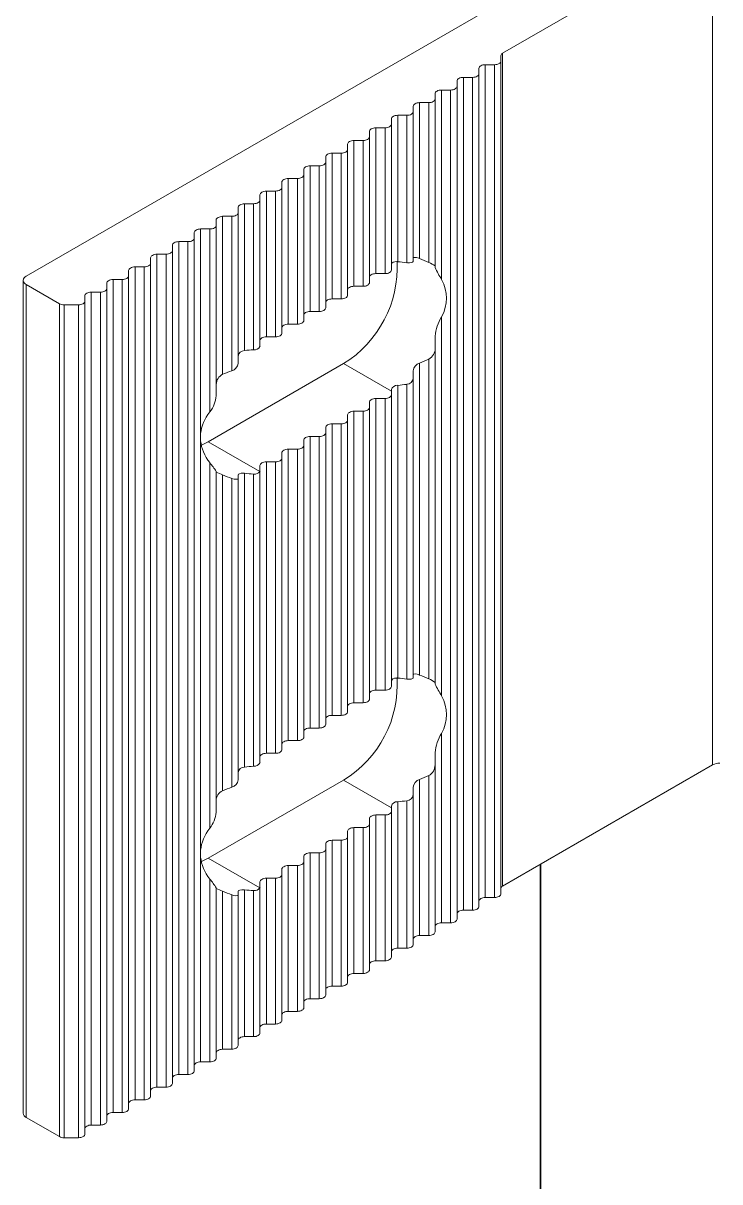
# Model space of a CAD drawing. Header units: millimetres. Extents: x 39 to 459, y 26 to 647.
# Drawn here: x 179.555 to 180.374, y 228.572 to 229.936 of the extents above; entities that cross this region are included whole.
import ezdxf

# ---------------------------------------------------------------- set-up
doc = ezdxf.new("R2010")
doc.units = ezdxf.units.MM
doc.layers.add('ANTET', color=7, linetype='Continuous')

# ---------------------------------------------------------------- blocks, each defined once
blk = doc.blocks.new('Kayıt Montajı')
at = {"color": 7, "linetype": 'Continuous', "lineweight": 15}
for p, q in [((11315.8902, 2112.3038), (11315.1279, 2111.8638)), ((11315.9355, 2112.2688), (11315.6885, 2112.1262)), ((11315.9355, 2112.2688), (11315.9355, 2111.2889)), ((11315.6864, 2112.1169), (11315.6864, 2112.1231)), ((11315.6885, 2112.1262), (11315.6885, 2111.1463)), ((11315.6681, 2112.1126), (11315.6789, 2112.1126)), ((11315.6681, 2112.1126), (11315.6681, 2111.1327)), ((11315.6789, 2112.1126), (11315.6789, 2111.1327)), ((11315.6864, 2112.1169), (11315.6864, 2111.1371)), ((11315.6423, 2112.0977), (11315.6531, 2112.0977)), ((11315.6423, 2112.0977), (11315.6423, 2111.1179)), ((11315.6531, 2112.0977), (11315.6531, 2111.1179)), ((11315.6606, 2112.102), (11315.6606, 2112.1083)), ((11315.6606, 2112.102), (11315.6606, 2111.1222)), ((11315.6166, 2112.0828), (11315.6273, 2112.0828)), ((11315.6166, 2112.0828), (11315.6166, 2111.86)), ((11315.6273, 2112.0828), (11315.6273, 2111.103)), ((11315.6348, 2112.0872), (11315.6348, 2112.0934)), ((11315.6348, 2112.0872), (11315.6348, 2111.1073)), ((11315.6091, 2112.0723), (11315.6091, 2112.0785)), ((11315.6091, 2112.0723), (11315.6091, 2111.8758)), ((11315.5833, 2112.0574), (11315.5833, 2112.0636)), ((11315.5833, 2112.0574), (11315.5833, 2111.8814)), ((11315.5908, 2112.068), (11315.6016, 2112.068)), ((11315.5908, 2112.068), (11315.5908, 2111.8844)), ((11315.6016, 2112.068), (11315.6016, 2111.8799)), ((11315.5576, 2112.0426), (11315.5576, 2112.0488)), ((11315.5576, 2112.0426), (11315.5576, 2111.8711)), ((11315.5651, 2112.0531), (11315.5758, 2112.0531)), ((11315.5651, 2112.0531), (11315.5651, 2111.8809)), ((11315.5758, 2112.0531), (11315.5758, 2111.8797)), ((11315.5318, 2112.0277), (11315.5318, 2112.0339)), ((11315.5318, 2112.0277), (11315.5318, 2111.8562)), ((11315.5393, 2112.0382), (11315.5501, 2112.0382)), ((11315.5393, 2112.0382), (11315.5393, 2111.8668)), ((11315.5501, 2112.0382), (11315.5501, 2111.8668)), ((11315.506, 2112.0128), (11315.506, 2112.019)), ((11315.5135, 2112.0234), (11315.5243, 2112.0234)), ((11315.5135, 2112.0234), (11315.5135, 2111.8519)), ((11315.5243, 2112.0234), (11315.5243, 2111.8519)), ((11315.4803, 2111.998), (11315.4803, 2112.0042)), ((11315.4878, 2112.0085), (11315.4985, 2112.0085)), ((11315.4878, 2112.0085), (11315.4878, 2111.837)), ((11315.4985, 2112.0085), (11315.4985, 2111.837)), ((11315.506, 2112.0128), (11315.506, 2111.8414)), ((11315.4545, 2111.9831), (11315.4545, 2111.9893)), ((11315.462, 2111.9936), (11315.4728, 2111.9936)), ((11315.462, 2111.9936), (11315.462, 2111.8222)), ((11315.4728, 2111.9936), (11315.4728, 2111.8222)), ((11315.4803, 2111.998), (11315.4803, 2111.8265)), ((11315.4288, 2111.9682), (11315.4288, 2111.9744)), ((11315.4363, 2111.9788), (11315.447, 2111.9788)), ((11315.4363, 2111.9788), (11315.4363, 2111.8073)), ((11315.447, 2111.9788), (11315.447, 2111.8073)), ((11315.4545, 2111.9831), (11315.4545, 2111.8116)), ((11315.403, 2111.9534), (11315.403, 2111.9596)), ((11315.4105, 2111.9639), (11315.4213, 2111.9639)), ((11315.4105, 2111.9639), (11315.4105, 2111.7924)), ((11315.4213, 2111.9639), (11315.4213, 2111.7924)), ((11315.4288, 2111.9682), (11315.4288, 2111.7967)), ((11315.3848, 2111.949), (11315.3955, 2111.949)), ((11315.3848, 2111.949), (11315.3848, 2111.7762)), ((11315.3955, 2111.949), (11315.3955, 2111.7771)), ((11315.403, 2111.9534), (11315.403, 2111.7819)), ((11315.359, 2111.9342), (11315.3698, 2111.9342)), ((11315.359, 2111.9342), (11315.359, 2111.7483)), ((11315.3698, 2111.9342), (11315.3698, 2111.7524)), ((11315.3773, 2111.9385), (11315.3773, 2111.9447)), ((11315.3773, 2111.9385), (11315.3773, 2111.7611)), ((11315.3332, 2111.9193), (11315.344, 2111.9193)), ((11315.3332, 2111.9193), (11315.3332, 2111.6785)), ((11315.344, 2111.9193), (11315.344, 2111.7042)), ((11315.3515, 2111.9236), (11315.3515, 2111.9298)), ((11315.3515, 2111.9236), (11315.3515, 2111.7231)), ((11315.3257, 2111.9087), (11315.3257, 2111.915)), ((11315.3257, 2111.9087), (11315.3257, 2110.9289)), ((11315.3, 2111.8939), (11315.3, 2111.9001)), ((11315.3, 2111.8939), (11315.3, 2110.914)), ((11315.3075, 2111.9044), (11315.3182, 2111.9044)), ((11315.3075, 2111.9044), (11315.3075, 2110.9246)), ((11315.3182, 2111.9044), (11315.3182, 2110.9246)), ((11315.2742, 2111.879), (11315.2742, 2111.8852)), ((11315.2742, 2111.879), (11315.2742, 2110.8992)), ((11315.2817, 2111.8895), (11315.2925, 2111.8895)), ((11315.2817, 2111.8895), (11315.2817, 2110.9097)), ((11315.2925, 2111.8895), (11315.2925, 2110.9097)), ((11315.2485, 2111.8641), (11315.2485, 2111.8703)), ((11315.2485, 2111.8641), (11315.2485, 2110.8843)), ((11315.256, 2111.8747), (11315.2667, 2111.8747)), ((11315.256, 2111.8747), (11315.256, 2110.8948)), ((11315.2667, 2111.8747), (11315.2667, 2110.8948)), ((11315.5501, 2111.8668), (11315.5393, 2111.8668)), ((11315.6091, 2111.8758), (11315.6091, 2111.8739)), ((11315.1244, 2111.8589), (11315.1244, 2110.879)), ((11315.1279, 2111.854), (11315.1672, 2111.8313)), ((11315.1279, 2111.854), (11315.1279, 2110.8741)), ((11315.2227, 2111.8493), (11315.2227, 2111.8555)), ((11315.2302, 2111.8598), (11315.241, 2111.8598)), ((11315.2302, 2111.8598), (11315.2302, 2110.88)), ((11315.241, 2111.8598), (11315.241, 2110.88)), ((11315.5243, 2111.8519), (11315.5135, 2111.8519)), ((11315.197, 2111.8344), (11315.197, 2111.8406)), ((11315.2045, 2111.8449), (11315.2152, 2111.8449)), ((11315.2045, 2111.8449), (11315.2045, 2110.8651)), ((11315.2152, 2111.8449), (11315.2152, 2110.8651)), ((11315.2227, 2111.8493), (11315.2227, 2110.8694)), ((11315.4985, 2111.837), (11315.4878, 2111.837)), ((11315.1672, 2111.8313), (11315.1672, 2110.8515)), ((11315.1725, 2111.8301), (11315.1895, 2111.8301)), ((11315.1725, 2111.8301), (11315.1725, 2110.8502)), ((11315.1895, 2111.8301), (11315.1895, 2110.8502)), ((11315.197, 2111.8344), (11315.197, 2110.8545)), ((11315.4728, 2111.8222), (11315.462, 2111.8222)), ((11315.6166, 2111.8158), (11315.6166, 2111.37)), ((11315.447, 2111.8073), (11315.4363, 2111.8073)), ((11315.4213, 2111.7924), (11315.4105, 2111.7924)), ((11315.6091, 2111.7932), (11315.6091, 2111.7789)), ((11315.6091, 2111.7789), (11315.6091, 2111.3859)), ((11315.5013, 2111.7609), (11315.3422, 2111.669)), ((11315.5576, 2111.7284), (11315.5013, 2111.7609)), ((11315.5908, 2111.7616), (11315.5908, 2111.3945)), ((11315.6016, 2111.7662), (11315.6016, 2111.3899)), ((11315.5833, 2111.7435), (11315.5833, 2111.3915)), ((11315.5576, 2111.7304), (11315.5576, 2111.7284)), ((11315.5576, 2111.7284), (11315.5576, 2111.7241)), ((11315.5651, 2111.7354), (11315.5651, 2111.3909)), ((11315.5758, 2111.7366), (11315.5758, 2111.3898)), ((11315.5318, 2111.7155), (11315.5318, 2111.7092)), ((11315.5501, 2111.7198), (11315.5393, 2111.7198)), ((11315.5393, 2111.7198), (11315.5393, 2111.3768)), ((11315.5501, 2111.7198), (11315.5501, 2111.3768)), ((11315.5576, 2111.7241), (11315.5576, 2111.3812)), ((11315.506, 2111.7006), (11315.506, 2111.6944)), ((11315.5243, 2111.7049), (11315.5135, 2111.7049)), ((11315.5135, 2111.7049), (11315.5135, 2111.362)), ((11315.5243, 2111.7049), (11315.5243, 2111.362)), ((11315.5318, 2111.7092), (11315.5318, 2111.3663)), ((11315.4985, 2111.69), (11315.4878, 2111.69)), ((11315.4878, 2111.69), (11315.4878, 2111.3471)), ((11315.4985, 2111.69), (11315.4985, 2111.3471)), ((11315.506, 2111.6944), (11315.506, 2111.3514)), ((11315.4728, 2111.6752), (11315.462, 2111.6752)), ((11315.462, 2111.6752), (11315.462, 2111.3322)), ((11315.4728, 2111.6752), (11315.4728, 2111.3322)), ((11315.4803, 2111.6857), (11315.4803, 2111.6795)), ((11315.4803, 2111.6795), (11315.4803, 2111.3366)), ((11315.3332, 2111.6701), (11315.3332, 2111.1886)), ((11315.3422, 2111.669), (11315.3341, 2111.6649)), ((11315.4029, 2111.634), (11315.3422, 2111.669)), ((11315.447, 2111.6603), (11315.4363, 2111.6603)), ((11315.4363, 2111.6603), (11315.4363, 2111.3174)), ((11315.447, 2111.6603), (11315.447, 2111.3174)), ((11315.4545, 2111.6708), (11315.4545, 2111.6646)), ((11315.4545, 2111.6646), (11315.4545, 2111.3217)), ((11315.4288, 2111.656), (11315.4288, 2111.6498)), ((11315.4288, 2111.6498), (11315.4288, 2111.3068)), ((11315.344, 2111.6445), (11315.344, 2111.2142)), ((11315.3515, 2111.6342), (11315.3515, 2111.2332)), ((11315.403, 2111.6411), (11315.403, 2111.6349)), ((11315.403, 2111.6349), (11315.403, 2111.292)), ((11315.4213, 2111.6454), (11315.4105, 2111.6454)), ((11315.4105, 2111.6454), (11315.4105, 2111.3025)), ((11315.4213, 2111.6454), (11315.4213, 2111.3025)), ((11315.359, 2111.63), (11315.359, 2111.2584)), ((11315.3698, 2111.6259), (11315.3698, 2111.2625)), ((11315.3773, 2111.6298), (11315.3773, 2111.6259)), ((11315.3773, 2111.6259), (11315.3773, 2111.2712)), ((11315.3848, 2111.6319), (11315.3848, 2111.2863)), ((11315.3955, 2111.631), (11315.3955, 2111.2872)), ((11315.5501, 2111.3768), (11315.5393, 2111.3768)), ((11315.6091, 2111.384), (11315.6091, 2111.3859)), ((11315.5243, 2111.362), (11315.5135, 2111.362)), ((11315.4985, 2111.3471), (11315.4878, 2111.3471)), ((11315.4728, 2111.3322), (11315.462, 2111.3322)), ((11315.6166, 2111.3259), (11315.6166, 2111.103)), ((11315.447, 2111.3174), (11315.4363, 2111.3174)), ((11315.4213, 2111.3025), (11315.4105, 2111.3025)), ((11315.6091, 2111.2889), (11315.6091, 2111.3033)), ((11315.6091, 2111.2889), (11315.6091, 2111.0925)), ((11315.9355, 2111.2889), (11315.6885, 2111.1463)), ((11315.5013, 2111.2709), (11315.3422, 2111.1791)), ((11315.5576, 2111.2385), (11315.5013, 2111.2709)), ((11315.5908, 2111.2717), (11315.5908, 2111.0881)), ((11315.6016, 2111.2762), (11315.6016, 2111.0881)), ((11315.5833, 2111.2536), (11315.5833, 2111.0776)), ((11315.5576, 2111.2385), (11315.5576, 2111.2404)), ((11315.5576, 2111.2385), (11315.5576, 2111.2342)), ((11315.5651, 2111.2455), (11315.5651, 2111.0733)), ((11315.5758, 2111.2467), (11315.5758, 2111.0733)), ((11315.5318, 2111.2255), (11315.5318, 2111.2193)), ((11315.5501, 2111.2299), (11315.5393, 2111.2299)), ((11315.5393, 2111.2299), (11315.5393, 2111.0584)), ((11315.5501, 2111.2299), (11315.5501, 2111.0584)), ((11315.5576, 2111.2342), (11315.5576, 2111.0627)), ((11315.506, 2111.2107), (11315.506, 2111.2045)), ((11315.5243, 2111.215), (11315.5135, 2111.215)), ((11315.5135, 2111.215), (11315.5135, 2111.0435)), ((11315.5243, 2111.215), (11315.5243, 2111.0435)), ((11315.5318, 2111.2193), (11315.5318, 2111.0478)), ((11315.4985, 2111.2001), (11315.4878, 2111.2001)), ((11315.4878, 2111.2001), (11315.4878, 2111.0286)), ((11315.4985, 2111.2001), (11315.4985, 2111.0286)), ((11315.506, 2111.2045), (11315.506, 2111.033)), ((11315.4728, 2111.1853), (11315.462, 2111.1853)), ((11315.462, 2111.1853), (11315.462, 2111.0138)), ((11315.4728, 2111.1853), (11315.4728, 2111.0138)), ((11315.4803, 2111.1958), (11315.4803, 2111.1896)), ((11315.4803, 2111.1896), (11315.4803, 2111.0181)), ((11315.3332, 2111.1802), (11315.3332, 2110.9394)), ((11315.3341, 2111.175), (11315.3422, 2111.1791)), ((11315.4029, 2111.1441), (11315.3422, 2111.1791)), ((11315.447, 2111.1704), (11315.4363, 2111.1704)), ((11315.4363, 2111.1704), (11315.4363, 2110.9989)), ((11315.447, 2111.1704), (11315.447, 2110.9989)), ((11315.4545, 2111.1809), (11315.4545, 2111.1747)), ((11315.4545, 2111.1747), (11315.4545, 2111.0032)), ((11315.7334, 2091.3915), (11315.7334, 2111.1722)), ((11315.4213, 2111.1555), (11315.4105, 2111.1555)), ((11315.4105, 2111.1555), (11315.4105, 2110.984)), ((11315.4213, 2111.1555), (11315.4213, 2110.984)), ((11315.4288, 2111.1661), (11315.4288, 2111.1598)), ((11315.4288, 2111.1598), (11315.4288, 2110.9884)), ((11315.344, 2111.1546), (11315.344, 2110.9394)), ((11315.3515, 2111.1442), (11315.3515, 2110.9438)), ((11315.3848, 2111.142), (11315.3848, 2110.9692)), ((11315.403, 2111.1512), (11315.403, 2111.145)), ((11315.403, 2111.145), (11315.403, 2110.9735)), ((11315.359, 2111.1401), (11315.359, 2110.9543)), ((11315.3698, 2111.136), (11315.3698, 2110.9543)), ((11315.3773, 2111.136), (11315.3773, 2111.1399)), ((11315.3773, 2111.136), (11315.3773, 2110.9586)), ((11315.3955, 2111.141), (11315.3955, 2110.9692)), ((11315.6681, 2111.1327), (11315.6789, 2111.1327)), ((11315.6423, 2111.1179), (11315.6531, 2111.1179)), ((11315.6166, 2111.103), (11315.6273, 2111.103)), ((11315.5908, 2111.0881), (11315.6016, 2111.0881)), ((11315.5651, 2111.0733), (11315.5758, 2111.0733)), ((11315.5393, 2111.0584), (11315.5501, 2111.0584)), ((11315.5135, 2111.0435), (11315.5243, 2111.0435)), ((11315.4878, 2111.0286), (11315.4985, 2111.0286)), ((11315.462, 2111.0138), (11315.4728, 2111.0138)), ((11315.4363, 2110.9989), (11315.447, 2110.9989)), ((11315.4105, 2110.984), (11315.4213, 2110.984)), ((11315.3848, 2110.9692), (11315.3955, 2110.9692)), ((11315.359, 2110.9543), (11315.3698, 2110.9543)), ((11315.3332, 2110.9394), (11315.344, 2110.9394)), ((11315.3075, 2110.9246), (11315.3182, 2110.9246)), ((11315.2817, 2110.9097), (11315.2925, 2110.9097)), ((11315.256, 2110.8948), (11315.2667, 2110.8948)), ((11315.1279, 2110.8741), (11315.1672, 2110.8515)), ((11315.2302, 2110.88), (11315.241, 2110.88)), ((11315.2045, 2110.8651), (11315.2152, 2110.8651)), ((11315.1725, 2110.8502), (11315.1895, 2110.8502))]:
    blk.add_line(p, q, dxfattribs=at)
at = {"color": 8, "linetype": 'Continuous', "lineweight": 15}
blk.add_line((11315.7325, 2111.1717), (11315.7325, 2091.391), dxfattribs=at)
at = {"color": 7, "linetype": 'Continuous', "lineweight": 15, "flags": 128}
for points in [[(11315.6606, 2112.1083), (11315.6607, 2112.1091), (11315.6612, 2112.1099), (11315.6619, 2112.1107), (11315.6628, 2112.1113), (11315.6639, 2112.1119), (11315.6652, 2112.1123), (11315.6666, 2112.1125), (11315.6681, 2112.1126)], [(11315.6789, 2112.1126), (11315.6803, 2112.1127), (11315.6817, 2112.1129), (11315.683, 2112.1133), (11315.6842, 2112.1139), (11315.6851, 2112.1145), (11315.6858, 2112.1153), (11315.6862, 2112.1161), (11315.6864, 2112.1169)], [(11315.6348, 2112.0934), (11315.635, 2112.0942), (11315.6354, 2112.095), (11315.6361, 2112.0958), (11315.637, 2112.0964), (11315.6382, 2112.097), (11315.6395, 2112.0974), (11315.6409, 2112.0976), (11315.6423, 2112.0977)], [(11315.6531, 2112.0977), (11315.6546, 2112.0978), (11315.656, 2112.098), (11315.6573, 2112.0984), (11315.6584, 2112.099), (11315.6593, 2112.0996), (11315.66, 2112.1004), (11315.6604, 2112.1012), (11315.6606, 2112.102)], [(11315.6091, 2112.0785), (11315.6092, 2112.0794), (11315.6096, 2112.0802), (11315.6103, 2112.0809), (11315.6113, 2112.0816), (11315.6124, 2112.0821), (11315.6137, 2112.0825), (11315.6151, 2112.0828), (11315.6166, 2112.0828)], [(11315.6273, 2112.0828), (11315.6288, 2112.0829), (11315.6302, 2112.0832), (11315.6315, 2112.0836), (11315.6326, 2112.0841), (11315.6336, 2112.0848), (11315.6343, 2112.0855), (11315.6347, 2112.0863), (11315.6348, 2112.0872)], [(11315.6016, 2112.068), (11315.603, 2112.0681), (11315.6044, 2112.0683), (11315.6057, 2112.0687), (11315.6069, 2112.0692), (11315.6078, 2112.0699), (11315.6085, 2112.0707), (11315.6089, 2112.0715), (11315.6091, 2112.0723)], [(11315.5758, 2112.0531), (11315.5773, 2112.0532), (11315.5787, 2112.0534), (11315.58, 2112.0538), (11315.5811, 2112.0544), (11315.5821, 2112.055), (11315.5827, 2112.0558), (11315.5832, 2112.0566), (11315.5833, 2112.0574)], [(11315.5833, 2112.0636), (11315.5835, 2112.0645), (11315.5839, 2112.0653), (11315.5846, 2112.0661), (11315.5855, 2112.0667), (11315.5867, 2112.0672), (11315.588, 2112.0676), (11315.5894, 2112.0679), (11315.5908, 2112.068)], [(11315.5501, 2112.0382), (11315.5515, 2112.0383), (11315.5529, 2112.0386), (11315.5542, 2112.039), (11315.5554, 2112.0395), (11315.5563, 2112.0402), (11315.557, 2112.0409), (11315.5574, 2112.0417), (11315.5576, 2112.0426)], [(11315.5576, 2112.0488), (11315.5577, 2112.0496), (11315.5581, 2112.0504), (11315.5588, 2112.0512), (11315.5598, 2112.0518), (11315.5609, 2112.0524), (11315.5622, 2112.0528), (11315.5636, 2112.053), (11315.5651, 2112.0531)], [(11315.5243, 2112.0234), (11315.5258, 2112.0235), (11315.5272, 2112.0237), (11315.5285, 2112.0241), (11315.5296, 2112.0246), (11315.5305, 2112.0253), (11315.5312, 2112.026), (11315.5317, 2112.0269), (11315.5318, 2112.0277)], [(11315.5318, 2112.0339), (11315.5319, 2112.0348), (11315.5324, 2112.0356), (11315.5331, 2112.0363), (11315.534, 2112.037), (11315.5351, 2112.0375), (11315.5364, 2112.0379), (11315.5378, 2112.0382), (11315.5393, 2112.0382)], [(11315.506, 2112.019), (11315.5062, 2112.0199), (11315.5066, 2112.0207), (11315.5073, 2112.0214), (11315.5082, 2112.0221), (11315.5094, 2112.0226), (11315.5107, 2112.023), (11315.5121, 2112.0233), (11315.5135, 2112.0234)], [(11315.4803, 2112.0042), (11315.4804, 2112.005), (11315.4809, 2112.0058), (11315.4816, 2112.0066), (11315.4825, 2112.0072), (11315.4836, 2112.0078), (11315.4849, 2112.0082), (11315.4863, 2112.0084), (11315.4878, 2112.0085)], [(11315.4985, 2112.0085), (11315.5, 2112.0086), (11315.5014, 2112.0088), (11315.5027, 2112.0092), (11315.5039, 2112.0098), (11315.5048, 2112.0104), (11315.5055, 2112.0112), (11315.5059, 2112.012), (11315.506, 2112.0128)], [(11315.4545, 2111.9893), (11315.4547, 2111.9901), (11315.4551, 2111.991), (11315.4558, 2111.9917), (11315.4567, 2111.9924), (11315.4579, 2111.9929), (11315.4592, 2111.9933), (11315.4606, 2111.9935), (11315.462, 2111.9936)], [(11315.4728, 2111.9936), (11315.4743, 2111.9937), (11315.4757, 2111.994), (11315.477, 2111.9944), (11315.4781, 2111.9949), (11315.479, 2111.9956), (11315.4797, 2111.9963), (11315.4801, 2111.9971), (11315.4803, 2111.998)], [(11315.4288, 2111.9744), (11315.4289, 2111.9753), (11315.4293, 2111.9761), (11315.43, 2111.9768), (11315.431, 2111.9775), (11315.4321, 2111.978), (11315.4334, 2111.9784), (11315.4348, 2111.9787), (11315.4363, 2111.9788)], [(11315.447, 2111.9788), (11315.4485, 2111.9788), (11315.4499, 2111.9791), (11315.4512, 2111.9795), (11315.4523, 2111.98), (11315.4533, 2111.9807), (11315.454, 2111.9814), (11315.4544, 2111.9822), (11315.4545, 2111.9831)], [(11315.403, 2111.9596), (11315.4032, 2111.9604), (11315.4036, 2111.9612), (11315.4043, 2111.962), (11315.4052, 2111.9626), (11315.4064, 2111.9632), (11315.4076, 2111.9636), (11315.4091, 2111.9638), (11315.4105, 2111.9639)], [(11315.4213, 2111.9639), (11315.4227, 2111.964), (11315.4241, 2111.9642), (11315.4254, 2111.9646), (11315.4266, 2111.9652), (11315.4275, 2111.9658), (11315.4282, 2111.9666), (11315.4286, 2111.9674), (11315.4288, 2111.9682)], [(11315.3773, 2111.9447), (11315.3774, 2111.9455), (11315.3778, 2111.9463), (11315.3785, 2111.9471), (11315.3795, 2111.9478), (11315.3806, 2111.9483), (11315.3819, 2111.9487), (11315.3833, 2111.9489), (11315.3848, 2111.949)], [(11315.3955, 2111.949), (11315.397, 2111.9491), (11315.3984, 2111.9494), (11315.3997, 2111.9498), (11315.4008, 2111.9503), (11315.4018, 2111.9509), (11315.4024, 2111.9517), (11315.4029, 2111.9525), (11315.403, 2111.9534)], [(11315.3515, 2111.9298), (11315.3516, 2111.9307), (11315.3521, 2111.9315), (11315.3528, 2111.9322), (11315.3537, 2111.9329), (11315.3548, 2111.9334), (11315.3561, 2111.9338), (11315.3575, 2111.9341), (11315.359, 2111.9342)], [(11315.3698, 2111.9342), (11315.3712, 2111.9342), (11315.3726, 2111.9345), (11315.3739, 2111.9349), (11315.3751, 2111.9354), (11315.376, 2111.9361), (11315.3767, 2111.9368), (11315.3771, 2111.9376), (11315.3773, 2111.9385)], [(11315.3257, 2111.915), (11315.3259, 2111.9158), (11315.3263, 2111.9166), (11315.327, 2111.9174), (11315.3279, 2111.918), (11315.3291, 2111.9186), (11315.3304, 2111.919), (11315.3318, 2111.9192), (11315.3332, 2111.9193)], [(11315.344, 2111.9193), (11315.3455, 2111.9194), (11315.3469, 2111.9196), (11315.3482, 2111.92), (11315.3493, 2111.9206), (11315.3502, 2111.9212), (11315.3509, 2111.922), (11315.3514, 2111.9228), (11315.3515, 2111.9236)], [(11315.3182, 2111.9044), (11315.3197, 2111.9045), (11315.3211, 2111.9047), (11315.3224, 2111.9051), (11315.3236, 2111.9057), (11315.3245, 2111.9063), (11315.3252, 2111.9071), (11315.3256, 2111.9079), (11315.3257, 2111.9087)], [(11315.2925, 2111.8895), (11315.294, 2111.8896), (11315.2954, 2111.8899), (11315.2967, 2111.8903), (11315.2978, 2111.8908), (11315.2987, 2111.8915), (11315.2994, 2111.8922), (11315.2998, 2111.893), (11315.3, 2111.8939)], [(11315.3, 2111.9001), (11315.3001, 2111.9009), (11315.3006, 2111.9017), (11315.3013, 2111.9025), (11315.3022, 2111.9031), (11315.3033, 2111.9037), (11315.3046, 2111.9041), (11315.306, 2111.9043), (11315.3075, 2111.9044)], [(11315.2667, 2111.8747), (11315.2682, 2111.8748), (11315.2696, 2111.875), (11315.2709, 2111.8754), (11315.272, 2111.8759), (11315.273, 2111.8766), (11315.2737, 2111.8773), (11315.2741, 2111.8782), (11315.2742, 2111.879)], [(11315.2742, 2111.8852), (11315.2744, 2111.8861), (11315.2748, 2111.8869), (11315.2755, 2111.8876), (11315.2764, 2111.8883), (11315.2776, 2111.8888), (11315.2789, 2111.8892), (11315.2803, 2111.8895), (11315.2817, 2111.8895)], [(11315.5576, 2111.8773), (11315.5576, 2111.8778), (11315.5583, 2111.8791), (11315.5598, 2111.8801), (11315.5618, 2111.8807), (11315.5642, 2111.8809), (11315.5651, 2111.8809)], [(11315.5758, 2111.8797), (11315.5765, 2111.8796), (11315.5789, 2111.8795), (11315.581, 2111.8798), (11315.5825, 2111.8803), (11315.5833, 2111.8811), (11315.5833, 2111.8814)], [(11315.5833, 2111.885), (11315.5833, 2111.8851), (11315.5838, 2111.8856), (11315.585, 2111.8858), (11315.5871, 2111.8856), (11315.5899, 2111.8848), (11315.5908, 2111.8844)], [(11315.241, 2111.8598), (11315.2424, 2111.8599), (11315.2438, 2111.8601), (11315.2451, 2111.8605), (11315.2463, 2111.8611), (11315.2472, 2111.8617), (11315.2479, 2111.8625), (11315.2483, 2111.8633), (11315.2485, 2111.8641)], [(11315.2485, 2111.8703), (11315.2486, 2111.8712), (11315.249, 2111.872), (11315.2497, 2111.8728), (11315.2507, 2111.8734), (11315.2518, 2111.8739), (11315.2531, 2111.8743), (11315.2545, 2111.8746), (11315.256, 2111.8747)], [(11315.5393, 2111.8668), (11315.5378, 2111.8667), (11315.5364, 2111.8664), (11315.5351, 2111.866), (11315.534, 2111.8655), (11315.5331, 2111.8648), (11315.5324, 2111.8641), (11315.5319, 2111.8633), (11315.5318, 2111.8624)], [(11315.5576, 2111.8711), (11315.5574, 2111.8702), (11315.557, 2111.8694), (11315.5563, 2111.8687), (11315.5554, 2111.868), (11315.5542, 2111.8675), (11315.5529, 2111.8671), (11315.5515, 2111.8668), (11315.5501, 2111.8668)], [(11315.2227, 2111.8555), (11315.2229, 2111.8563), (11315.2233, 2111.8571), (11315.224, 2111.8579), (11315.2249, 2111.8585), (11315.2261, 2111.8591), (11315.2273, 2111.8595), (11315.2288, 2111.8597), (11315.2302, 2111.8598)], [(11315.5135, 2111.8519), (11315.5121, 2111.8518), (11315.5107, 2111.8516), (11315.5094, 2111.8512), (11315.5082, 2111.8506), (11315.5073, 2111.85), (11315.5066, 2111.8492), (11315.5062, 2111.8484), (11315.506, 2111.8476)], [(11315.5318, 2111.8562), (11315.5317, 2111.8554), (11315.5312, 2111.8546), (11315.5305, 2111.8538), (11315.5296, 2111.8532), (11315.5285, 2111.8526), (11315.5272, 2111.8522), (11315.5258, 2111.852), (11315.5243, 2111.8519)], [(11315.197, 2111.8406), (11315.1971, 2111.8415), (11315.1975, 2111.8423), (11315.1982, 2111.843), (11315.1992, 2111.8437), (11315.2003, 2111.8442), (11315.2016, 2111.8446), (11315.203, 2111.8449), (11315.2045, 2111.8449)], [(11315.2152, 2111.8449), (11315.2167, 2111.845), (11315.2181, 2111.8453), (11315.2194, 2111.8457), (11315.2205, 2111.8462), (11315.2215, 2111.8469), (11315.2221, 2111.8476), (11315.2226, 2111.8484), (11315.2227, 2111.8493)], [(11315.4878, 2111.837), (11315.4863, 2111.8369), (11315.4849, 2111.8367), (11315.4836, 2111.8363), (11315.4825, 2111.8358), (11315.4816, 2111.8351), (11315.4809, 2111.8344), (11315.4804, 2111.8335), (11315.4803, 2111.8327)], [(11315.506, 2111.8414), (11315.5059, 2111.8405), (11315.5055, 2111.8397), (11315.5048, 2111.8389), (11315.5039, 2111.8383), (11315.5027, 2111.8378), (11315.5014, 2111.8374), (11315.5, 2111.8371), (11315.4985, 2111.837)], [(11315.1895, 2111.8301), (11315.1909, 2111.8301), (11315.1923, 2111.8304), (11315.1936, 2111.8308), (11315.1948, 2111.8313), (11315.1957, 2111.832), (11315.1964, 2111.8327), (11315.1968, 2111.8336), (11315.197, 2111.8344)], [(11315.4803, 2111.8265), (11315.4801, 2111.8256), (11315.4797, 2111.8248), (11315.479, 2111.8241), (11315.4781, 2111.8234), (11315.477, 2111.8229), (11315.4757, 2111.8225), (11315.4743, 2111.8222), (11315.4728, 2111.8222)], [(11315.4545, 2111.8116), (11315.4544, 2111.8108), (11315.454, 2111.81), (11315.4533, 2111.8092), (11315.4523, 2111.8086), (11315.4512, 2111.808), (11315.4499, 2111.8076), (11315.4485, 2111.8074), (11315.447, 2111.8073)], [(11315.462, 2111.8222), (11315.4606, 2111.8221), (11315.4592, 2111.8218), (11315.4579, 2111.8214), (11315.4567, 2111.8209), (11315.4558, 2111.8202), (11315.4551, 2111.8195), (11315.4547, 2111.8187), (11315.4545, 2111.8178)], [(11315.4288, 2111.7967), (11315.4286, 2111.7959), (11315.4282, 2111.7951), (11315.4275, 2111.7943), (11315.4266, 2111.7937), (11315.4254, 2111.7931), (11315.4241, 2111.7927), (11315.4227, 2111.7925), (11315.4213, 2111.7924)], [(11315.4363, 2111.8073), (11315.4348, 2111.8072), (11315.4334, 2111.807), (11315.4321, 2111.8066), (11315.431, 2111.806), (11315.43, 2111.8054), (11315.4293, 2111.8046), (11315.4289, 2111.8038), (11315.4288, 2111.803)], [(11315.4105, 2111.7924), (11315.4091, 2111.7923), (11315.4076, 2111.7921), (11315.4064, 2111.7917), (11315.4052, 2111.7911), (11315.4043, 2111.7905), (11315.4036, 2111.7897), (11315.4032, 2111.7889), (11315.403, 2111.7881)], [(11315.5833, 2111.7524), (11315.5833, 2111.7494), (11315.5833, 2111.7465), (11315.5833, 2111.7435)], [(11315.5393, 2111.7198), (11315.5378, 2111.7197), (11315.5364, 2111.7195), (11315.5351, 2111.7191), (11315.534, 2111.7185), (11315.5331, 2111.7179), (11315.5324, 2111.7171), (11315.5319, 2111.7163), (11315.5318, 2111.7155)], [(11315.5576, 2111.7241), (11315.5574, 2111.7233), (11315.557, 2111.7225), (11315.5563, 2111.7217), (11315.5554, 2111.7211), (11315.5542, 2111.7205), (11315.5529, 2111.7201), (11315.5515, 2111.7199), (11315.5501, 2111.7198)], [(11315.5135, 2111.7049), (11315.5121, 2111.7048), (11315.5107, 2111.7046), (11315.5094, 2111.7042), (11315.5082, 2111.7036), (11315.5073, 2111.703), (11315.5066, 2111.7022), (11315.5062, 2111.7014), (11315.506, 2111.7006)], [(11315.5318, 2111.7092), (11315.5317, 2111.7084), (11315.5312, 2111.7076), (11315.5305, 2111.7068), (11315.5296, 2111.7062), (11315.5285, 2111.7056), (11315.5272, 2111.7052), (11315.5258, 2111.705), (11315.5243, 2111.7049)], [(11315.4878, 2111.69), (11315.4863, 2111.69), (11315.4849, 2111.6897), (11315.4836, 2111.6893), (11315.4825, 2111.6888), (11315.4816, 2111.6881), (11315.4809, 2111.6874), (11315.4804, 2111.6866), (11315.4803, 2111.6857)], [(11315.506, 2111.6944), (11315.5059, 2111.6935), (11315.5055, 2111.6927), (11315.5048, 2111.692), (11315.5039, 2111.6913), (11315.5027, 2111.6908), (11315.5014, 2111.6904), (11315.5, 2111.6901), (11315.4985, 2111.69)], [(11315.3332, 2111.6701), (11315.3331, 2111.6765), (11315.3332, 2111.6785)], [(11315.462, 2111.6752), (11315.4606, 2111.6751), (11315.4592, 2111.6748), (11315.4579, 2111.6744), (11315.4567, 2111.6739), (11315.4558, 2111.6733), (11315.4551, 2111.6725), (11315.4547, 2111.6717), (11315.4545, 2111.6708)], [(11315.4803, 2111.6795), (11315.4801, 2111.6787), (11315.4797, 2111.6779), (11315.479, 2111.6771), (11315.4781, 2111.6764), (11315.477, 2111.6759), (11315.4757, 2111.6755), (11315.4743, 2111.6753), (11315.4728, 2111.6752)], [(11315.4363, 2111.6603), (11315.4348, 2111.6602), (11315.4334, 2111.66), (11315.4321, 2111.6596), (11315.431, 2111.659), (11315.43, 2111.6584), (11315.4293, 2111.6576), (11315.4289, 2111.6568), (11315.4288, 2111.656)], [(11315.4545, 2111.6646), (11315.4544, 2111.6638), (11315.454, 2111.663), (11315.4533, 2111.6622), (11315.4523, 2111.6616), (11315.4512, 2111.661), (11315.4499, 2111.6606), (11315.4485, 2111.6604), (11315.447, 2111.6603)], [(11315.4288, 2111.6498), (11315.4286, 2111.6489), (11315.4282, 2111.6481), (11315.4275, 2111.6474), (11315.4266, 2111.6467), (11315.4254, 2111.6462), (11315.4241, 2111.6458), (11315.4227, 2111.6455), (11315.4213, 2111.6454)], [(11315.4105, 2111.6454), (11315.4091, 2111.6454), (11315.4076, 2111.6451), (11315.4064, 2111.6447), (11315.4052, 2111.6442), (11315.4043, 2111.6435), (11315.4036, 2111.6428), (11315.4032, 2111.642), (11315.403, 2111.6411)], [(11315.3773, 2111.6259), (11315.3772, 2111.6255), (11315.3764, 2111.625), (11315.3749, 2111.6248), (11315.3726, 2111.6251), (11315.3698, 2111.6259)], [(11315.3848, 2111.6319), (11315.3832, 2111.632), (11315.3809, 2111.6319), (11315.379, 2111.6314), (11315.3777, 2111.6307), (11315.3773, 2111.6298)], [(11315.5651, 2111.3909), (11315.5635, 2111.391), (11315.5611, 2111.3907), (11315.5592, 2111.3899), (11315.558, 2111.3887), (11315.5576, 2111.3874)], [(11315.5833, 2111.3915), (11315.5832, 2111.391), (11315.5824, 2111.3903), (11315.5807, 2111.3898), (11315.5784, 2111.3896), (11315.5759, 2111.3898), (11315.5758, 2111.3898)], [(11315.5908, 2111.3945), (11315.5902, 2111.3947), (11315.5879, 2111.3955), (11315.5856, 2111.3959), (11315.5839, 2111.3957), (11315.5833, 2111.3951), (11315.5833, 2111.3951)], [(11315.5393, 2111.3768), (11315.5378, 2111.3768), (11315.5364, 2111.3765), (11315.5351, 2111.3761), (11315.534, 2111.3756), (11315.5331, 2111.3749), (11315.5324, 2111.3742), (11315.5319, 2111.3734), (11315.5318, 2111.3725)], [(11315.5576, 2111.3812), (11315.5574, 2111.3803), (11315.557, 2111.3795), (11315.5563, 2111.3788), (11315.5554, 2111.3781), (11315.5542, 2111.3776), (11315.5529, 2111.3772), (11315.5515, 2111.3769), (11315.5501, 2111.3768)], [(11315.5135, 2111.362), (11315.5121, 2111.3619), (11315.5107, 2111.3616), (11315.5094, 2111.3612), (11315.5082, 2111.3607), (11315.5073, 2111.36), (11315.5066, 2111.3593), (11315.5062, 2111.3585), (11315.506, 2111.3576)], [(11315.5318, 2111.3663), (11315.5317, 2111.3655), (11315.5312, 2111.3646), (11315.5305, 2111.3639), (11315.5296, 2111.3632), (11315.5285, 2111.3627), (11315.5272, 2111.3623), (11315.5258, 2111.3621), (11315.5243, 2111.362)], [(11315.4878, 2111.3471), (11315.4863, 2111.347), (11315.4849, 2111.3468), (11315.4836, 2111.3464), (11315.4825, 2111.3458), (11315.4816, 2111.3452), (11315.4809, 2111.3444), (11315.4804, 2111.3436), (11315.4803, 2111.3428)], [(11315.506, 2111.3514), (11315.5059, 2111.3506), (11315.5055, 2111.3498), (11315.5048, 2111.349), (11315.5039, 2111.3484), (11315.5027, 2111.3478), (11315.5014, 2111.3474), (11315.5, 2111.3472), (11315.4985, 2111.3471)], [(11315.4803, 2111.3366), (11315.4801, 2111.3357), (11315.4797, 2111.3349), (11315.479, 2111.3342), (11315.4781, 2111.3335), (11315.477, 2111.333), (11315.4757, 2111.3326), (11315.4743, 2111.3323), (11315.4728, 2111.3322)], [(11315.4545, 2111.3217), (11315.4544, 2111.3208), (11315.454, 2111.32), (11315.4533, 2111.3193), (11315.4523, 2111.3186), (11315.4512, 2111.3181), (11315.4499, 2111.3177), (11315.4485, 2111.3174), (11315.447, 2111.3174)], [(11315.462, 2111.3322), (11315.4606, 2111.3321), (11315.4592, 2111.3319), (11315.4579, 2111.3315), (11315.4567, 2111.331), (11315.4558, 2111.3303), (11315.4551, 2111.3296), (11315.4547, 2111.3287), (11315.4545, 2111.3279)], [(11315.4288, 2111.3068), (11315.4286, 2111.306), (11315.4282, 2111.3052), (11315.4275, 2111.3044), (11315.4266, 2111.3038), (11315.4254, 2111.3032), (11315.4241, 2111.3028), (11315.4227, 2111.3026), (11315.4213, 2111.3025)], [(11315.4363, 2111.3174), (11315.4348, 2111.3173), (11315.4334, 2111.317), (11315.4321, 2111.3166), (11315.431, 2111.3161), (11315.43, 2111.3154), (11315.4293, 2111.3147), (11315.4289, 2111.3139), (11315.4288, 2111.313)], [(11315.4105, 2111.3025), (11315.4091, 2111.3024), (11315.4076, 2111.3022), (11315.4064, 2111.3018), (11315.4052, 2111.3012), (11315.4043, 2111.3006), (11315.4036, 2111.2998), (11315.4032, 2111.299), (11315.403, 2111.2982)], [(11315.5833, 2111.2536), (11315.5833, 2111.2565), (11315.5833, 2111.2595), (11315.5833, 2111.2625)], [(11315.5393, 2111.2299), (11315.5378, 2111.2298), (11315.5364, 2111.2295), (11315.5351, 2111.2291), (11315.534, 2111.2286), (11315.5331, 2111.2279), (11315.5324, 2111.2272), (11315.5319, 2111.2264), (11315.5318, 2111.2255)], [(11315.5576, 2111.2342), (11315.5574, 2111.2333), (11315.557, 2111.2325), (11315.5563, 2111.2318), (11315.5554, 2111.2311), (11315.5542, 2111.2306), (11315.5529, 2111.2302), (11315.5515, 2111.2299), (11315.5501, 2111.2299)], [(11315.5135, 2111.215), (11315.5121, 2111.2149), (11315.5107, 2111.2147), (11315.5094, 2111.2143), (11315.5082, 2111.2137), (11315.5073, 2111.2131), (11315.5066, 2111.2123), (11315.5062, 2111.2115), (11315.506, 2111.2107)], [(11315.5318, 2111.2193), (11315.5317, 2111.2185), (11315.5312, 2111.2177), (11315.5305, 2111.2169), (11315.5296, 2111.2163), (11315.5285, 2111.2157), (11315.5272, 2111.2153), (11315.5258, 2111.2151), (11315.5243, 2111.215)], [(11315.4878, 2111.2001), (11315.4863, 2111.2), (11315.4849, 2111.1998), (11315.4836, 2111.1994), (11315.4825, 2111.1989), (11315.4816, 2111.1982), (11315.4809, 2111.1975), (11315.4804, 2111.1966), (11315.4803, 2111.1958)], [(11315.506, 2111.2045), (11315.5059, 2111.2036), (11315.5055, 2111.2028), (11315.5048, 2111.202), (11315.5039, 2111.2014), (11315.5027, 2111.2009), (11315.5014, 2111.2005), (11315.5, 2111.2002), (11315.4985, 2111.2001)], [(11315.3332, 2111.1886), (11315.3332, 2111.1876), (11315.3332, 2111.1802)], [(11315.462, 2111.1853), (11315.4606, 2111.1852), (11315.4592, 2111.1849), (11315.4579, 2111.1845), (11315.4567, 2111.184), (11315.4558, 2111.1833), (11315.4551, 2111.1826), (11315.4547, 2111.1818), (11315.4545, 2111.1809)], [(11315.4803, 2111.1896), (11315.4801, 2111.1887), (11315.4797, 2111.1879), (11315.479, 2111.1872), (11315.4781, 2111.1865), (11315.477, 2111.186), (11315.4757, 2111.1856), (11315.4743, 2111.1853), (11315.4728, 2111.1853)], [(11315.4363, 2111.1704), (11315.4348, 2111.1703), (11315.4334, 2111.1701), (11315.4321, 2111.1697), (11315.431, 2111.1691), (11315.43, 2111.1685), (11315.4293, 2111.1677), (11315.4289, 2111.1669), (11315.4288, 2111.1661)], [(11315.4545, 2111.1747), (11315.4544, 2111.1739), (11315.454, 2111.1731), (11315.4533, 2111.1723), (11315.4523, 2111.1717), (11315.4512, 2111.1711), (11315.4499, 2111.1707), (11315.4485, 2111.1705), (11315.447, 2111.1704)], [(11315.4105, 2111.1555), (11315.4091, 2111.1554), (11315.4076, 2111.1552), (11315.4064, 2111.1548), (11315.4052, 2111.1542), (11315.4043, 2111.1536), (11315.4036, 2111.1528), (11315.4032, 2111.152), (11315.403, 2111.1512)], [(11315.4288, 2111.1598), (11315.4286, 2111.159), (11315.4282, 2111.1582), (11315.4275, 2111.1574), (11315.4266, 2111.1568), (11315.4254, 2111.1562), (11315.4241, 2111.1558), (11315.4227, 2111.1556), (11315.4213, 2111.1555)], [(11315.3773, 2111.1399), (11315.3773, 2111.1401), (11315.3779, 2111.141), (11315.3793, 2111.1416), (11315.3815, 2111.142), (11315.384, 2111.142), (11315.3848, 2111.142)], [(11315.3698, 2111.136), (11315.3699, 2111.1359), (11315.3723, 2111.1353), (11315.3746, 2111.1349), (11315.3764, 2111.1351), (11315.3772, 2111.1357), (11315.3773, 2111.136)], [(11315.6606, 2111.1284), (11315.6607, 2111.1293), (11315.6612, 2111.1301), (11315.6619, 2111.1308), (11315.6628, 2111.1315), (11315.6639, 2111.132), (11315.6652, 2111.1324), (11315.6666, 2111.1327), (11315.6681, 2111.1327)], [(11315.6789, 2111.1327), (11315.6803, 2111.1328), (11315.6817, 2111.1331), (11315.683, 2111.1335), (11315.6842, 2111.134), (11315.6851, 2111.1347), (11315.6858, 2111.1354), (11315.6862, 2111.1362), (11315.6864, 2111.1371)], [(11315.6348, 2111.1135), (11315.635, 2111.1144), (11315.6354, 2111.1152), (11315.6361, 2111.1159), (11315.637, 2111.1166), (11315.6382, 2111.1171), (11315.6395, 2111.1175), (11315.6409, 2111.1178), (11315.6423, 2111.1179)], [(11315.6531, 2111.1179), (11315.6546, 2111.1179), (11315.656, 2111.1182), (11315.6573, 2111.1186), (11315.6584, 2111.1191), (11315.6593, 2111.1198), (11315.66, 2111.1205), (11315.6604, 2111.1214), (11315.6606, 2111.1222)], [(11315.6091, 2111.0987), (11315.6092, 2111.0995), (11315.6096, 2111.1003), (11315.6103, 2111.1011), (11315.6113, 2111.1017), (11315.6124, 2111.1023), (11315.6137, 2111.1027), (11315.6151, 2111.1029), (11315.6166, 2111.103)], [(11315.6273, 2111.103), (11315.6288, 2111.1031), (11315.6302, 2111.1033), (11315.6315, 2111.1037), (11315.6326, 2111.1043), (11315.6336, 2111.1049), (11315.6343, 2111.1057), (11315.6347, 2111.1065), (11315.6348, 2111.1073)], [(11315.5833, 2111.0838), (11315.5835, 2111.0846), (11315.5839, 2111.0855), (11315.5846, 2111.0862), (11315.5855, 2111.0869), (11315.5867, 2111.0874), (11315.588, 2111.0878), (11315.5894, 2111.088), (11315.5908, 2111.0881)], [(11315.6016, 2111.0881), (11315.603, 2111.0882), (11315.6044, 2111.0885), (11315.6057, 2111.0889), (11315.6069, 2111.0894), (11315.6078, 2111.0901), (11315.6085, 2111.0908), (11315.6089, 2111.0916), (11315.6091, 2111.0925)], [(11315.5758, 2111.0733), (11315.5773, 2111.0733), (11315.5787, 2111.0736), (11315.58, 2111.074), (11315.5811, 2111.0745), (11315.5821, 2111.0752), (11315.5827, 2111.0759), (11315.5832, 2111.0767), (11315.5833, 2111.0776)], [(11315.5501, 2111.0584), (11315.5515, 2111.0585), (11315.5529, 2111.0587), (11315.5542, 2111.0591), (11315.5554, 2111.0597), (11315.5563, 2111.0603), (11315.557, 2111.0611), (11315.5574, 2111.0619), (11315.5576, 2111.0627)], [(11315.5576, 2111.0689), (11315.5577, 2111.0698), (11315.5581, 2111.0706), (11315.5588, 2111.0713), (11315.5598, 2111.072), (11315.5609, 2111.0725), (11315.5622, 2111.0729), (11315.5636, 2111.0732), (11315.5651, 2111.0733)], [(11315.5243, 2111.0435), (11315.5258, 2111.0436), (11315.5272, 2111.0438), (11315.5285, 2111.0442), (11315.5296, 2111.0448), (11315.5305, 2111.0454), (11315.5312, 2111.0462), (11315.5317, 2111.047), (11315.5318, 2111.0478)], [(11315.5318, 2111.0541), (11315.5319, 2111.0549), (11315.5324, 2111.0557), (11315.5331, 2111.0565), (11315.534, 2111.0571), (11315.5351, 2111.0577), (11315.5364, 2111.0581), (11315.5378, 2111.0583), (11315.5393, 2111.0584)], [(11315.4985, 2111.0286), (11315.5, 2111.0287), (11315.5014, 2111.029), (11315.5027, 2111.0294), (11315.5039, 2111.0299), (11315.5048, 2111.0306), (11315.5055, 2111.0313), (11315.5059, 2111.0321), (11315.506, 2111.033)], [(11315.506, 2111.0392), (11315.5062, 2111.04), (11315.5066, 2111.0408), (11315.5073, 2111.0416), (11315.5082, 2111.0423), (11315.5094, 2111.0428), (11315.5107, 2111.0432), (11315.5121, 2111.0434), (11315.5135, 2111.0435)], [(11315.4803, 2111.0243), (11315.4804, 2111.0252), (11315.4809, 2111.026), (11315.4816, 2111.0267), (11315.4825, 2111.0274), (11315.4836, 2111.0279), (11315.4849, 2111.0283), (11315.4863, 2111.0286), (11315.4878, 2111.0286)], [(11315.4545, 2111.0095), (11315.4547, 2111.0103), (11315.4551, 2111.0111), (11315.4558, 2111.0119), (11315.4567, 2111.0125), (11315.4579, 2111.0131), (11315.4592, 2111.0135), (11315.4606, 2111.0137), (11315.462, 2111.0138)], [(11315.4728, 2111.0138), (11315.4743, 2111.0139), (11315.4757, 2111.0141), (11315.477, 2111.0145), (11315.4781, 2111.015), (11315.479, 2111.0157), (11315.4797, 2111.0165), (11315.4801, 2111.0173), (11315.4803, 2111.0181)], [(11315.4288, 2110.9946), (11315.4289, 2110.9954), (11315.4293, 2110.9962), (11315.43, 2110.997), (11315.431, 2110.9976), (11315.4321, 2110.9982), (11315.4334, 2110.9986), (11315.4348, 2110.9988), (11315.4363, 2110.9989)], [(11315.447, 2110.9989), (11315.4485, 2110.999), (11315.4499, 2110.9992), (11315.4512, 2110.9996), (11315.4523, 2111.0002), (11315.4533, 2111.0008), (11315.454, 2111.0016), (11315.4544, 2111.0024), (11315.4545, 2111.0032)], [(11315.403, 2110.9797), (11315.4032, 2110.9806), (11315.4036, 2110.9814), (11315.4043, 2110.9821), (11315.4052, 2110.9828), (11315.4064, 2110.9833), (11315.4076, 2110.9837), (11315.4091, 2110.984), (11315.4105, 2110.984)], [(11315.4213, 2110.984), (11315.4227, 2110.9841), (11315.4241, 2110.9844), (11315.4254, 2110.9848), (11315.4266, 2110.9853), (11315.4275, 2110.986), (11315.4282, 2110.9867), (11315.4286, 2110.9875), (11315.4288, 2110.9884)], [(11315.3773, 2110.9648), (11315.3774, 2110.9657), (11315.3778, 2110.9665), (11315.3785, 2110.9672), (11315.3795, 2110.9679), (11315.3806, 2110.9684), (11315.3819, 2110.9688), (11315.3833, 2110.9691), (11315.3848, 2110.9692)], [(11315.3955, 2110.9692), (11315.397, 2110.9693), (11315.3984, 2110.9695), (11315.3997, 2110.9699), (11315.4008, 2110.9704), (11315.4018, 2110.9711), (11315.4024, 2110.9718), (11315.4029, 2110.9727), (11315.403, 2110.9735)], [(11315.3515, 2110.95), (11315.3516, 2110.9508), (11315.3521, 2110.9516), (11315.3528, 2110.9524), (11315.3537, 2110.953), (11315.3548, 2110.9536), (11315.3561, 2110.954), (11315.3575, 2110.9542), (11315.359, 2110.9543)], [(11315.3698, 2110.9543), (11315.3712, 2110.9544), (11315.3726, 2110.9546), (11315.3739, 2110.955), (11315.3751, 2110.9556), (11315.376, 2110.9562), (11315.3767, 2110.957), (11315.3771, 2110.9578), (11315.3773, 2110.9586)], [(11315.3257, 2110.9351), (11315.3259, 2110.9359), (11315.3263, 2110.9368), (11315.327, 2110.9375), (11315.3279, 2110.9382), (11315.3291, 2110.9387), (11315.3304, 2110.9391), (11315.3318, 2110.9394), (11315.3332, 2110.9394)], [(11315.344, 2110.9394), (11315.3455, 2110.9395), (11315.3469, 2110.9398), (11315.3482, 2110.9402), (11315.3493, 2110.9407), (11315.3502, 2110.9414), (11315.3509, 2110.9421), (11315.3514, 2110.9429), (11315.3515, 2110.9438)], [(11315.3, 2110.9202), (11315.3001, 2110.9211), (11315.3006, 2110.9219), (11315.3013, 2110.9226), (11315.3022, 2110.9233), (11315.3033, 2110.9238), (11315.3046, 2110.9242), (11315.306, 2110.9245), (11315.3075, 2110.9246)], [(11315.3182, 2110.9246), (11315.3197, 2110.9246), (11315.3211, 2110.9249), (11315.3224, 2110.9253), (11315.3236, 2110.9258), (11315.3245, 2110.9265), (11315.3252, 2110.9272), (11315.3256, 2110.928), (11315.3257, 2110.9289)], [(11315.2925, 2110.9097), (11315.294, 2110.9098), (11315.2954, 2110.91), (11315.2967, 2110.9104), (11315.2978, 2110.911), (11315.2987, 2110.9116), (11315.2994, 2110.9124), (11315.2998, 2110.9132), (11315.3, 2110.914)], [(11315.2667, 2110.8948), (11315.2682, 2110.8949), (11315.2696, 2110.8952), (11315.2709, 2110.8956), (11315.272, 2110.8961), (11315.273, 2110.8967), (11315.2737, 2110.8975), (11315.2741, 2110.8983), (11315.2742, 2110.8992)], [(11315.2742, 2110.9054), (11315.2744, 2110.9062), (11315.2748, 2110.907), (11315.2755, 2110.9078), (11315.2764, 2110.9084), (11315.2776, 2110.909), (11315.2789, 2110.9094), (11315.2803, 2110.9096), (11315.2817, 2110.9097)], [(11315.241, 2110.88), (11315.2424, 2110.88), (11315.2438, 2110.8803), (11315.2451, 2110.8807), (11315.2463, 2110.8812), (11315.2472, 2110.8819), (11315.2479, 2110.8826), (11315.2483, 2110.8834), (11315.2485, 2110.8843)], [(11315.2485, 2110.8905), (11315.2486, 2110.8913), (11315.249, 2110.8922), (11315.2497, 2110.8929), (11315.2507, 2110.8936), (11315.2518, 2110.8941), (11315.2531, 2110.8945), (11315.2545, 2110.8947), (11315.256, 2110.8948)], [(11315.2152, 2110.8651), (11315.2167, 2110.8652), (11315.2181, 2110.8654), (11315.2194, 2110.8658), (11315.2205, 2110.8664), (11315.2215, 2110.867), (11315.2221, 2110.8678), (11315.2226, 2110.8686), (11315.2227, 2110.8694)], [(11315.2227, 2110.8756), (11315.2229, 2110.8765), (11315.2233, 2110.8773), (11315.224, 2110.878), (11315.2249, 2110.8787), (11315.2261, 2110.8792), (11315.2273, 2110.8796), (11315.2288, 2110.8799), (11315.2302, 2110.88)], [(11315.197, 2110.8608), (11315.1971, 2110.8616), (11315.1975, 2110.8624), (11315.1982, 2110.8632), (11315.1992, 2110.8638), (11315.2003, 2110.8644), (11315.2016, 2110.8648), (11315.203, 2110.865), (11315.2045, 2110.8651)], [(11315.1895, 2110.8502), (11315.1909, 2110.8503), (11315.1923, 2110.8505), (11315.1936, 2110.8509), (11315.1948, 2110.8515), (11315.1957, 2110.8521), (11315.1964, 2110.8529), (11315.1968, 2110.8537), (11315.197, 2110.8545)]]:
    blk.add_lwpolyline(points, dxfattribs=at)
at = {"color": 7, "linetype": 'Continuous', "lineweight": 15}
for centre, radius, start, end in [((11315.6901, 2112.1228), 0.00376, 114.316, 174.3576), ((11315.4309, 2111.8744), 0.1336, 301.813, 2.9522), ((11315.5918, 2111.8527), 0.0288, 53.2164, 70.1928), ((11315.7351, 2111.9328), 0.1391, 205.0612, 211.5786), ((11315.1298, 2111.8589), 0.00524, 110.7703, 249.2149), ((11315.1723, 2111.8409), 0.0108, 241.9664, 271.1468), ((11315.6602, 2111.7888), 0.0513, 148.2155, 175.0315), ((11315.3848, 2111.7686), 0.00764, 90.4862, 171.7675), ((11315.3959, 2111.7854), 0.00831, 267.7069, 327.4737), ((11315.4005, 2111.7819), 0.00256, 339.42, 359.97), ((11315.5947, 2111.7788), 0.0144, 298.5996, 0.26), ((11315.3669, 2111.7625), 0.0104, 285.8057, 352.7157), ((11315.5942, 2111.7512), 0.0109, 107.8378, 173.8686), ((11315.3654, 2111.736), 0.0139, 117.3283, 177.9096), ((11315.5754, 2111.7446), 0.008, 273.0718, 352.4672), ((11315.5645, 2111.7281), 0.0073, 85.7653, 162.3814), ((11315.3158, 2111.7263), 0.0359, 321.9121, 354.9422), ((11315.2475, 2111.5664), 0.1241, 33.091, 38.9782), ((11314.1089, 2108.6804), 3.2037, 67.0316, 67.1772), ((11315.3967, 2111.6386), 0.0077, 261.3985, 323.4932), ((11315.4005, 2111.6349), 0.00256, 339.42, 359.97), ((11315.4333, 2111.3832), 0.1312, 301.2282, 3.7665), ((11315.5904, 2111.3603), 0.0317, 53.9804, 69.4288), ((11315.7331, 2111.4418), 0.1368, 205.0072, 211.6326), ((11315.6623, 2111.2982), 0.0534, 148.7594, 174.4876), ((11315.4005, 2111.292), 0.00256, 339.42, 359.97), ((11315.3849, 2111.2786), 0.00771, 90.902, 171.3517), ((11315.3956, 2111.296), 0.00882, 269.6157, 325.565), ((11315.5946, 2111.2889), 0.0144, 298.723, 0.1423), ((11315.9437, 2111.2736), 0.0173, 88.8604, 118.0416), ((11315.3669, 2111.2726), 0.0105, 285.9754, 352.5556), ((11315.5942, 2111.2613), 0.0109, 107.8534, 173.853), ((11315.3645, 2111.2466), 0.013, 115.1216, 180.1164), ((11315.5754, 2111.2546), 0.00798, 272.9615, 352.5775), ((11315.5645, 2111.2382), 0.00727, 85.5723, 162.5744), ((11315.3159, 2111.2363), 0.0357, 321.826, 355.0283), ((11315.2436, 2111.0736), 0.129, 33.198, 38.8635), ((11315.4165, 2111.2868), 0.1575, 245.6236, 248.5852), ((11315.3969, 2111.1481), 0.00716, 258.8027, 326.1085), ((11315.4005, 2111.145), 0.00256, 339.42, 359.97), ((11315.6901, 2111.1429), 0.00376, 114.316, 174.3576), ((11315.1304, 2110.8796), 0.00603, 185.6777, 245.6271), ((11315.1723, 2110.861), 0.0108, 241.9664, 271.1468)]:
    blk.add_arc(centre, radius, start, end, dxfattribs=at)
for centre, start_param, end_param in [((11315.5467, 2111.8081), 1.339942, 1.426), ((11315.5209, 2111.823), 0.884668, 0.989594), ((11315.4952, 2111.8379), 5.977919, 6.588452), ((11315.4088, 2111.7041), 1.675343, 1.760812), ((11315.5209, 2111.823), 5.293591, 5.398518), ((11315.4346, 2111.6892), 2.104928, 2.206336), ((11315.5467, 2111.8081), 4.857186, 4.943243), ((11315.4603, 2111.6743), 2.723418, 3.084132), ((11315.4603, 2111.6743), 3.199054, 3.559767), ((11315.4346, 2111.6892), 4.07685, 4.178257), ((11315.4088, 2111.7041), 4.522374, 4.607843), ((11315.5467, 2111.3182), 1.339942, 1.426), ((11315.5209, 2111.3331), 0.884668, 0.989594), ((11315.4952, 2111.348), 5.977919, 6.588452), ((11315.4088, 2111.2141), 1.675343, 1.760812), ((11315.5209, 2111.3331), 5.293591, 5.398518), ((11315.4346, 2111.1993), 2.104928, 2.206336), ((11315.5467, 2111.3182), 4.857186, 4.943243), ((11315.4603, 2111.1844), 2.723418, 3.084132), ((11315.4603, 2111.1844), 3.199054, 3.559767), ((11315.4088, 2111.2141), 4.522374, 4.607843), ((11315.4346, 2111.1993), 4.07685, 4.178257)]:
    blk.add_ellipse(centre, major_axis=(0.1273, 0), ratio=0.577382, start_param=start_param, end_param=end_param, dxfattribs=at)

msp = doc.modelspace()

# ---------------------------------------------------------------- block references
at = {"layer": 'ANTET', "color": 0}
msp.add_blockref('Kayıt Montajı', (-11135.5698, -1882.2259), dxfattribs=at)

doc.saveas('drawing.dxf')
